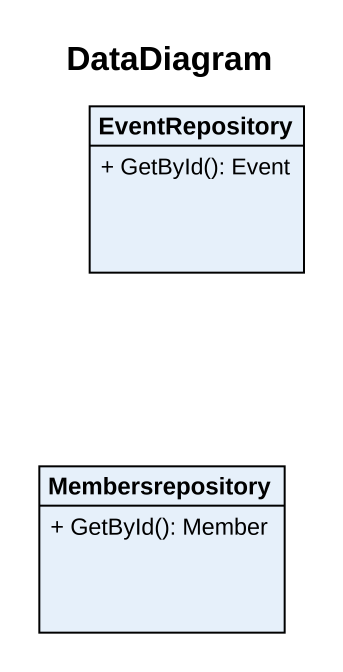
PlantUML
@startuml
title DataDiagram
hide circle
hide empty members
skinparam classAttributeIconSize 0
class EventRepository {
  + GetById(): Event
}
class Membersrepository {
  + GetById(): Member
}
@enduml
